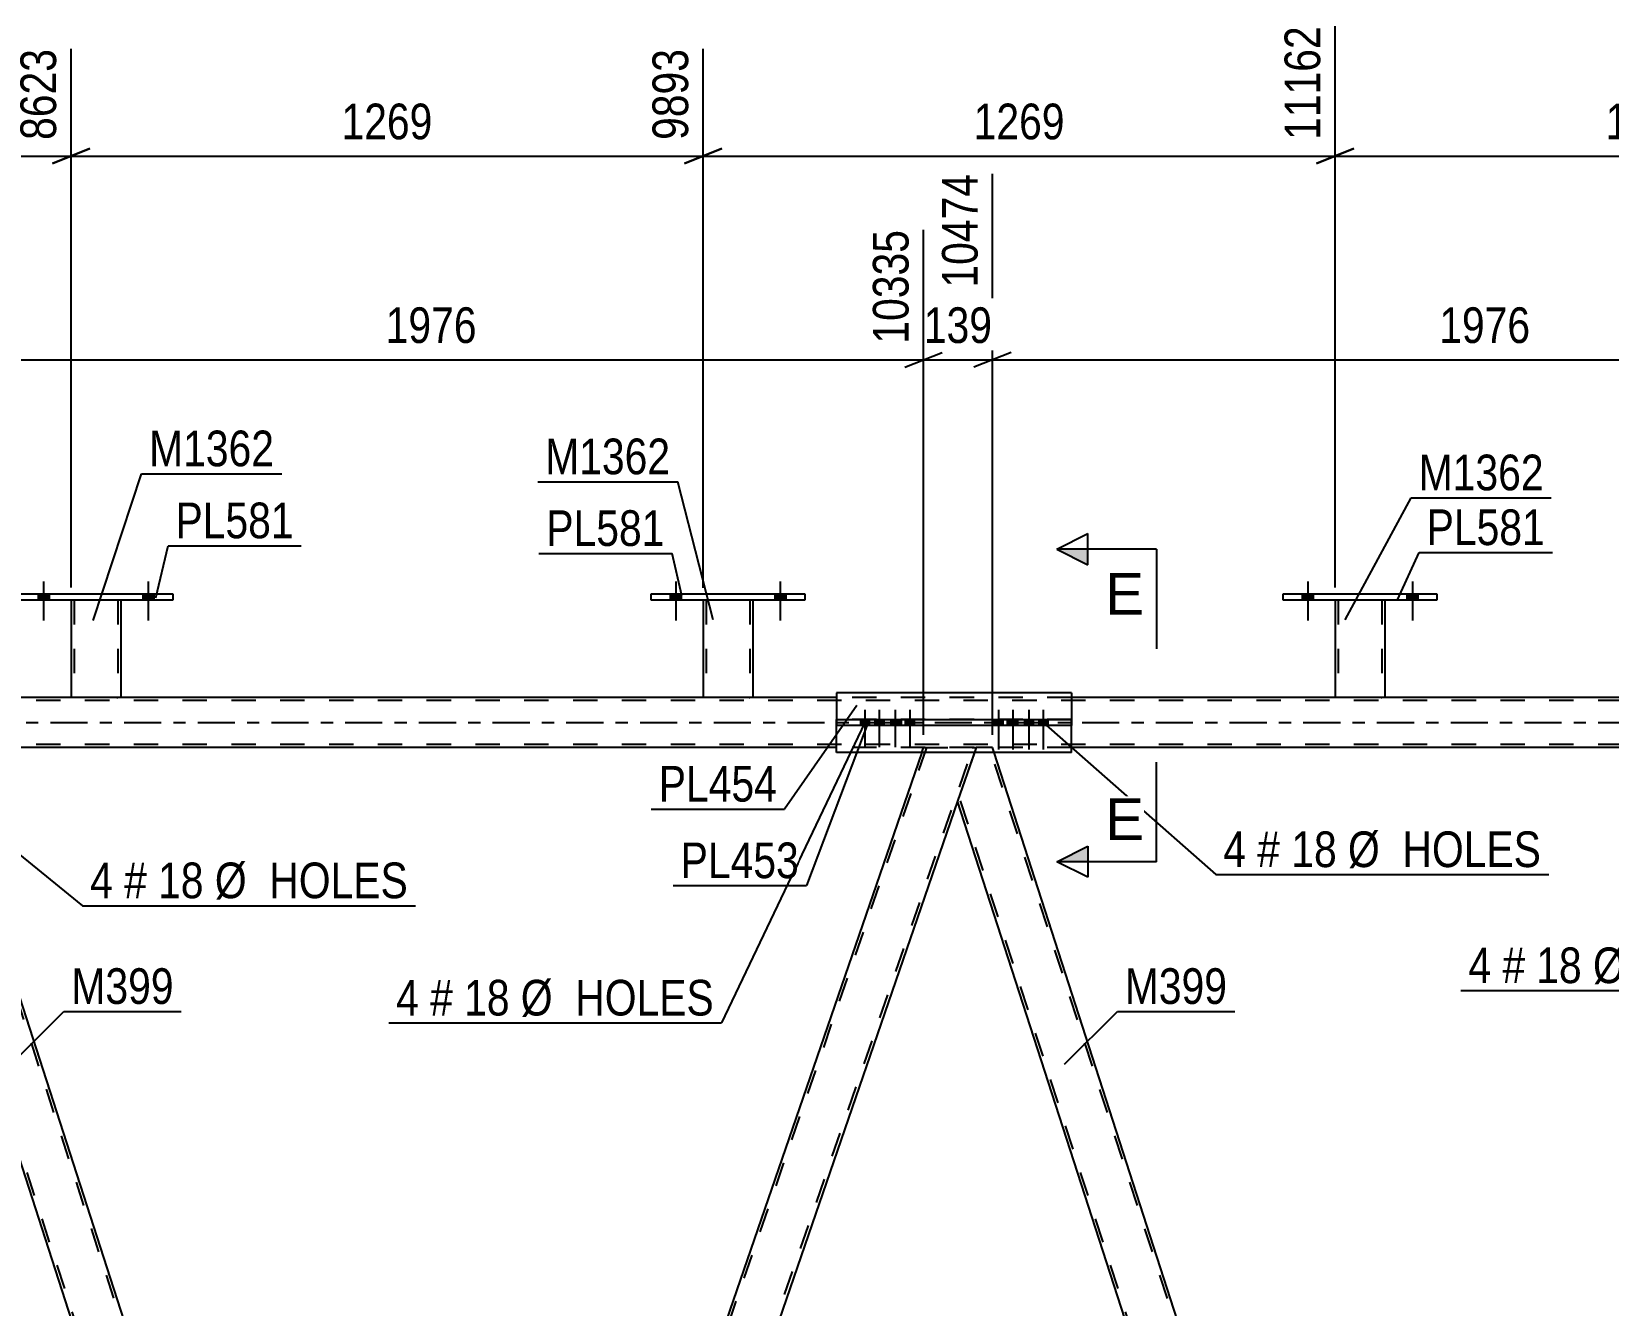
# Model space of a CAD drawing. Header units: millimetres. Extents: x -110 to 731, y -430 to 164.
# Drawn here: x 305.4 to 432, y -46.8 to 55.5 of the extents above; entities that cross this region are included whole.
import ezdxf

# ---------------------------------------------------------------- set-up
doc = ezdxf.new("R2010")
doc.units = ezdxf.units.MM
doc.linetypes.add('DXK_LINE_DOT2', pattern=[3.9198, 1.9599, -1.9599])
doc.linetypes.add('DXK_LINE_DOT3', pattern=[5.9187, 2.979, -0.9799, 0.9799, -0.9799])
doc.styles.add('Arial', font='ARIAL.TTF', dxfattribs={"height": 0.2})
doc.styles.add('Arial Narrow', font='ARIALN.TTF', dxfattribs={"height": 0.2})

# ---------------------------------------------------------------- blocks, each defined once
blk = doc.blocks.new('Part-570343290-41625 - 41617')
at = {"color": 7, "linetype": 'DXK_LINE_DOT2'}
for p, q in [((377.28, -2), (335.36, -123.78)), ((339.08, -123.78), (381.01, -2)), ((376.89, -2.41), (377.03, -2)), ((377.03, -2), (381.26, -2)), ((381.26, -2), (379.77, -6.32)), ((336.25, -120.47), (335.1, -123.78)), ((339.33, -123.78), (335.1, -123.78)), ((339.47, -123.38), (339.33, -123.78))]:
    blk.add_line(p, q, dxfattribs=at)
at = {"color": 2, "linetype": 'Continuous'}
for p, q in [((376.89, -2.41), (336.25, -120.47)), ((379.77, -6.32), (339.47, -123.38))]:
    blk.add_line(p, q, dxfattribs=at)
blk = doc.blocks.new('Part-570343290-41626 - 41617')
at = {"color": 7, "linetype": 'DXK_LINE_DOT2'}
for p, q in [((461.89, -2), (419.97, -123.78)), ((423.69, -123.78), (465.61, -2)), ((461.5, -2.41), (461.64, -2)), ((461.64, -2), (465.87, -2)), ((465.87, -2), (464.38, -6.32)), ((420.85, -120.47), (419.71, -123.78)), ((423.94, -123.78), (419.71, -123.78)), ((424.08, -123.38), (423.94, -123.78))]:
    blk.add_line(p, q, dxfattribs=at)
at = {"color": 2, "linetype": 'Continuous'}
for p, q in [((461.5, -2.41), (420.85, -120.47)), ((464.38, -6.32), (424.08, -123.38))]:
    blk.add_line(p, q, dxfattribs=at)
blk = doc.blocks.new('Part-570343290-41631 - 41617')
at = {"color": 7, "linetype": 'DXK_LINE_DOT2'}
for p, q in [((680.11, 1.76), (-36.37, 1.76)), ((388.93, 2), (370.04, 2)), ((680.11, -1.76), (-36.37, -1.76)), ((388.93, -2), (370.04, -2))]:
    blk.add_line(p, q, dxfattribs=at)
at = {"color": 2, "linetype": 'Continuous'}
for p, q in [((370.04, 2), (304.32, 2)), ((454.65, 2), (388.93, 2)), ((370.04, -2), (304.32, -2)), ((454.65, -2), (388.93, -2))]:
    blk.add_line(p, q, dxfattribs=at)
at = {"color": 7, "linetype": 'DXK_LINE_DOT3'}
blk.add_line((-36.37, 0), (680.11, 0), dxfattribs=at)
blk = doc.blocks.new('Bolt-570343290-41780 - 41617')
at = {"linetype": 'Continuous'}
for points in [[(305.93, 9.84), (306.81, 9.84), (306.81, 10.32), (305.93, 10.32)], [(314.33, 9.84), (315.21, 9.84), (315.21, 10.32), (314.33, 10.32)]]:
    blk.add_hatch(color=1, dxfattribs=at).paths.add_polyline_path(points)
at = {"color": 1, "linetype": 'Continuous'}
for p, q in [((305.93, 10.32), (305.93, 9.84)), ((306.37, 11.32), (306.37, 8.2)), ((306.81, 10.32), (306.81, 9.84)), ((314.33, 10.32), (314.33, 9.84)), ((314.77, 11.32), (314.77, 8.2)), ((315.21, 10.32), (315.21, 9.84))]:
    blk.add_line(p, q, dxfattribs=at)
blk = doc.blocks.new('Bolt-570343290-41804 - 41617')
at = {"linetype": 'Continuous'}
for points in [[(372.68, 0.23), (371.96, 0.23), (371.96, -0.25), (372.68, -0.25)], [(373.84, 0.23), (373.12, 0.23), (373.12, -0.25), (373.84, -0.25)], [(375.12, 0.23), (374.4, 0.23), (374.4, -0.25), (375.12, -0.25)], [(376.29, 0.23), (375.57, 0.23), (375.57, -0.25), (376.29, -0.25)]]:
    blk.add_hatch(color=1, dxfattribs=at).paths.add_polyline_path(points)
at = {"color": 1, "linetype": 'Continuous'}
for p, q in [((371.96, 0.23), (371.96, -0.25)), ((372.32, 1.03), (372.32, -1.97)), ((372.68, 0.23), (372.68, -0.25)), ((373.12, 0.23), (373.12, -0.25)), ((373.48, 1.03), (373.48, -1.97)), ((373.84, 0.23), (373.84, -0.25)), ((374.4, 0.23), (374.4, -0.25)), ((374.76, 1.03), (374.76, -1.97)), ((375.12, 0.23), (375.12, -0.25)), ((375.57, 0.23), (375.57, -0.25)), ((375.93, 1.03), (375.93, -1.97)), ((376.29, 0.23), (376.29, -0.25))]:
    blk.add_line(p, q, dxfattribs=at)
blk = doc.blocks.new('Part-570343290-41679 - 41617')
at = {"color": 2, "linetype": 'Continuous'}
for p, q in [((370.04, 2.39), (370.04, 0.23)), ((388.93, 2.39), (370.04, 2.39)), ((388.93, 2.39), (388.93, 0.23)), ((370.04, -2.41), (370.04, -0.25)), ((388.93, -2.41), (388.93, -0.25)), ((388.93, -2.41), (370.04, -2.41))]:
    blk.add_line(p, q, dxfattribs=at)
at = {"color": 7, "linetype": 'DXK_LINE_DOT2'}
for p, q in [((370.04, 0.23), (370.04, -0.25)), ((388.93, 0.23), (388.93, -0.25))]:
    blk.add_line(p, q, dxfattribs=at)
blk = doc.blocks.new('Part-570343290-41716 - 41617')
at = {"color": 2, "linetype": 'Continuous'}
for p, q in [((308.57, 9.84), (308.57, 2)), ((312.57, 9.84), (312.57, 2)), ((312.53, 2), (308.57, 2)), ((312.57, 2), (312.53, 2))]:
    blk.add_line(p, q, dxfattribs=at)
at = {"color": 7, "linetype": 'DXK_LINE_DOT2'}
for p, q in [((308.57, 9.84), (312.57, 9.84)), ((308.57, 9.84), (308.57, 9.84)), ((308.57, 9.84), (308.57, 9.84)), ((308.81, 9.84), (308.81, 2)), ((312.33, 9.84), (312.33, 2)), ((312.57, 9.84), (312.57, 9.84)), ((312.57, 9.84), (312.57, 9.84)), ((312.26, 2), (312.27, 2)), ((312.27, 2), (312.31, 2)), ((312.31, 2), (312.33, 2)), ((312.57, 2), (312.57, 2))]:
    blk.add_line(p, q, dxfattribs=at)
blk = doc.blocks.new('Part-570343290-41717 - 41617')
at = {"color": 2, "linetype": 'Continuous'}
for p, q in [((304.37, 10.32), (304.37, 9.84)), ((316.77, 10.32), (304.37, 10.32)), ((316.77, 9.84), (316.77, 10.32)), ((304.37, 9.84), (316.77, 9.84))]:
    blk.add_line(p, q, dxfattribs=at)
blk = doc.blocks.new('Part-570343290-41718 - 41617')
at = {"color": 2, "linetype": 'Continuous'}
for p, q in [((359.33, 9.84), (359.33, 2)), ((363.33, 9.84), (363.33, 2)), ((363.29, 2), (359.33, 2)), ((363.33, 2), (363.29, 2))]:
    blk.add_line(p, q, dxfattribs=at)
at = {"color": 7, "linetype": 'DXK_LINE_DOT2'}
for p, q in [((359.33, 9.84), (363.33, 9.84)), ((359.33, 9.84), (359.33, 9.84)), ((359.33, 9.84), (359.33, 9.84)), ((359.57, 9.84), (359.57, 2)), ((363.09, 9.84), (363.09, 2)), ((363.33, 9.84), (363.33, 9.84)), ((363.33, 9.84), (363.33, 9.84)), ((363.02, 2), (363.03, 2)), ((363.03, 2), (363.07, 2)), ((363.07, 2), (363.09, 2)), ((363.33, 2), (363.33, 2))]:
    blk.add_line(p, q, dxfattribs=at)
blk = doc.blocks.new('Part-570343290-41719 - 41617')
at = {"color": 2, "linetype": 'Continuous'}
for p, q in [((355.13, 10.32), (355.13, 9.84)), ((367.53, 10.32), (355.13, 10.32)), ((367.53, 9.84), (367.53, 10.32)), ((355.13, 9.84), (367.53, 9.84))]:
    blk.add_line(p, q, dxfattribs=at)
blk = doc.blocks.new('Part-570343290-41720 - 41617')
at = {"color": 2, "linetype": 'Continuous'}
for p, q in [((410.09, 9.84), (410.09, 2)), ((414.09, 9.84), (414.09, 2)), ((414.06, 2), (410.09, 2)), ((414.09, 2), (414.06, 2))]:
    blk.add_line(p, q, dxfattribs=at)
at = {"color": 7, "linetype": 'DXK_LINE_DOT2'}
for p, q in [((410.09, 9.84), (414.09, 9.84)), ((410.09, 9.84), (410.09, 9.84)), ((410.09, 9.84), (410.09, 9.84)), ((410.33, 9.84), (410.33, 2)), ((413.85, 9.84), (413.85, 2)), ((414.09, 9.84), (414.09, 9.84)), ((414.09, 9.84), (414.09, 9.84)), ((413.78, 2), (413.8, 2)), ((413.8, 2), (413.83, 2)), ((413.83, 2), (413.85, 2)), ((414.09, 2), (414.09, 2))]:
    blk.add_line(p, q, dxfattribs=at)
blk = doc.blocks.new('Part-570343290-41721 - 41617')
at = {"color": 2, "linetype": 'Continuous'}
for p, q in [((405.89, 10.32), (405.89, 9.84)), ((418.29, 10.32), (405.89, 10.32)), ((418.29, 9.84), (418.29, 10.32)), ((405.89, 9.84), (418.29, 9.84))]:
    blk.add_line(p, q, dxfattribs=at)
blk = doc.blocks.new('Part-570343290-41732 - 41617')
at = {"color": 2, "linetype": 'Continuous'}
for p, q in [((296.51, -2.41), (295.16, -6.32)), ((336.25, -120.47), (298.1, -2.41)), ((332.98, -123.38), (295.16, -6.32)), ((336.08, -120.93), (335.24, -123.38)), ((336.25, -120.47), (336.08, -120.93))]:
    blk.add_line(p, q, dxfattribs=at)
at = {"color": 7, "linetype": 'DXK_LINE_DOT2'}
for p, q in [((296.65, -2), (296.51, -2.41)), ((297.97, -2), (296.65, -2)), ((336.11, -120.84), (297.72, -2)), ((298.1, -2.41), (297.97, -2)), ((333.37, -123.78), (295.29, -5.94)), ((336.08, -120.93), (336.23, -120.52)), ((333.11, -123.78), (332.98, -123.38)), ((335.1, -123.78), (333.11, -123.78)), ((335.24, -123.38), (335.1, -123.78))]:
    blk.add_line(p, q, dxfattribs=at)
blk = doc.blocks.new('Part-570343290-41733 - 41617')
at = {"color": 2, "linetype": 'Continuous'}
for p, q in [((381.12, -2.41), (379.77, -6.32)), ((420.85, -120.47), (382.71, -2.41)), ((417.59, -123.38), (379.77, -6.32)), ((420.69, -120.93), (419.85, -123.38)), ((420.85, -120.47), (420.69, -120.93))]:
    blk.add_line(p, q, dxfattribs=at)
at = {"color": 7, "linetype": 'DXK_LINE_DOT2'}
for p, q in [((381.26, -2), (381.12, -2.41)), ((382.58, -2), (381.26, -2)), ((420.72, -120.85), (382.33, -2)), ((382.71, -2.41), (382.58, -2)), ((417.97, -123.78), (379.9, -5.95)), ((420.69, -120.93), (420.83, -120.53)), ((417.72, -123.78), (417.59, -123.38)), ((419.71, -123.78), (417.72, -123.78)), ((419.85, -123.38), (419.71, -123.78))]:
    blk.add_line(p, q, dxfattribs=at)
blk = doc.blocks.new('Part-570343290-41749 - 41617')
at = {"color": 2, "linetype": 'Continuous'}
for p, q in [((370.04, 0.23), (370.04, 0.23)), ((370.04, 0.23), (375.23, 0.23)), ((370.04, -0.25), (370.04, 0.23)), ((375.23, 0.23), (383.74, 0.23)), ((375.23, 0.23), (375.23, -0.25)), ((383.74, 0.23), (388.93, 0.23)), ((383.74, 0.23), (383.74, -0.25)), ((388.93, 0.23), (388.93, 0.23)), ((388.93, -0.25), (388.93, 0.23)), ((375.23, -0.25), (370.04, -0.25)), ((388.93, -0.25), (375.23, -0.25)), ((383.74, -0.25), (375.23, -0.25)), ((388.93, -0.25), (383.74, -0.25))]:
    blk.add_line(p, q, dxfattribs=at)
at = {"color": 7, "linetype": 'DXK_LINE_DOT2'}
for p, q in [((388.93, 0.23), (370.04, 0.23)), ((370.04, -0.25), (370.04, -0.25)), ((375.23, -0.25), (370.04, -0.25)), ((388.93, -0.25), (388.93, -0.25))]:
    blk.add_line(p, q, dxfattribs=at)
blk = doc.blocks.new('Bolt-570343290-41781 - 41617')
at = {"linetype": 'Continuous'}
for points in [[(305.93, 9.84), (306.81, 9.84), (306.81, 10.32), (305.93, 10.32)], [(314.33, 9.84), (315.21, 9.84), (315.21, 10.32), (314.33, 10.32)]]:
    blk.add_hatch(color=1, dxfattribs=at).paths.add_polyline_path(points)
at = {"color": 1, "linetype": 'Continuous'}
for p, q in [((305.93, 10.32), (305.93, 9.84)), ((306.37, 11.32), (306.37, 8.2)), ((306.81, 10.32), (306.81, 9.84)), ((314.33, 10.32), (314.33, 9.84)), ((314.77, 11.32), (314.77, 8.2)), ((315.21, 10.32), (315.21, 9.84))]:
    blk.add_line(p, q, dxfattribs=at)
blk = doc.blocks.new('Bolt-570343290-41782 - 41617')
at = {"linetype": 'Continuous'}
for points in [[(356.69, 9.84), (357.57, 9.84), (357.57, 10.32), (356.69, 10.32)], [(365.09, 9.84), (365.97, 9.84), (365.97, 10.32), (365.09, 10.32)]]:
    blk.add_hatch(color=1, dxfattribs=at).paths.add_polyline_path(points)
at = {"color": 1, "linetype": 'Continuous'}
for p, q in [((356.69, 10.32), (356.69, 9.84)), ((357.13, 11.32), (357.13, 8.2)), ((357.57, 10.32), (357.57, 9.84)), ((365.09, 10.32), (365.09, 9.84)), ((365.53, 11.32), (365.53, 8.2)), ((365.97, 10.32), (365.97, 9.84))]:
    blk.add_line(p, q, dxfattribs=at)
blk = doc.blocks.new('Bolt-570343290-41783 - 41617')
at = {"linetype": 'Continuous'}
for points in [[(356.69, 9.84), (357.57, 9.84), (357.57, 10.32), (356.69, 10.32)], [(365.09, 9.84), (365.97, 9.84), (365.97, 10.32), (365.09, 10.32)]]:
    blk.add_hatch(color=1, dxfattribs=at).paths.add_polyline_path(points)
at = {"color": 1, "linetype": 'Continuous'}
for p, q in [((356.69, 10.32), (356.69, 9.84)), ((357.13, 11.32), (357.13, 8.2)), ((357.57, 10.32), (357.57, 9.84)), ((365.09, 10.32), (365.09, 9.84)), ((365.53, 11.32), (365.53, 8.2)), ((365.97, 10.32), (365.97, 9.84))]:
    blk.add_line(p, q, dxfattribs=at)
blk = doc.blocks.new('Bolt-570343290-41784 - 41617')
at = {"linetype": 'Continuous'}
for points in [[(407.45, 9.84), (408.33, 9.84), (408.33, 10.32), (407.45, 10.32)], [(415.85, 9.84), (416.73, 9.84), (416.73, 10.32), (415.85, 10.32)]]:
    blk.add_hatch(color=1, dxfattribs=at).paths.add_polyline_path(points)
at = {"color": 1, "linetype": 'Continuous'}
for p, q in [((407.45, 10.32), (407.45, 9.84)), ((407.89, 11.32), (407.89, 8.2)), ((408.33, 10.32), (408.33, 9.84)), ((415.85, 10.32), (415.85, 9.84)), ((416.29, 11.32), (416.29, 8.2)), ((416.73, 10.32), (416.73, 9.84))]:
    blk.add_line(p, q, dxfattribs=at)
blk = doc.blocks.new('Bolt-570343290-41785 - 41617')
at = {"linetype": 'Continuous'}
for points in [[(407.45, 9.84), (408.33, 9.84), (408.33, 10.32), (407.45, 10.32)], [(415.85, 9.84), (416.73, 9.84), (416.73, 10.32), (415.85, 10.32)]]:
    blk.add_hatch(color=1, dxfattribs=at).paths.add_polyline_path(points)
at = {"color": 1, "linetype": 'Continuous'}
for p, q in [((407.45, 10.32), (407.45, 9.84)), ((407.89, 11.32), (407.89, 8.2)), ((408.33, 10.32), (408.33, 9.84)), ((415.85, 10.32), (415.85, 9.84)), ((416.29, 11.32), (416.29, 8.2)), ((416.73, 10.32), (416.73, 9.84))]:
    blk.add_line(p, q, dxfattribs=at)
blk = doc.blocks.new('Bolt-570343290-41805 - 41617')
at = {"linetype": 'Continuous'}
for points in [[(383.41, 0.23), (382.69, 0.23), (382.69, -0.25), (383.41, -0.25)], [(384.57, 0.23), (383.85, 0.23), (383.85, -0.25), (384.57, -0.25)], [(385.85, 0.23), (385.13, 0.23), (385.13, -0.25), (385.85, -0.25)], [(387.01, 0.23), (386.29, 0.23), (386.29, -0.25), (387.01, -0.25)]]:
    blk.add_hatch(color=1, dxfattribs=at).paths.add_polyline_path(points)
at = {"color": 1, "linetype": 'Continuous'}
for p, q in [((382.69, 0.23), (382.69, -0.25)), ((383.05, 1.03), (383.05, -2.17)), ((383.41, 0.23), (383.41, -0.25)), ((383.85, 0.23), (383.85, -0.25)), ((384.21, 1.03), (384.21, -2.17)), ((384.57, 0.23), (384.57, -0.25)), ((385.13, 0.23), (385.13, -0.25)), ((385.49, 1.03), (385.49, -2.17)), ((385.85, 0.23), (385.85, -0.25)), ((386.29, 0.23), (386.29, -0.25)), ((386.65, 1.03), (386.65, -2.17)), ((387.01, 0.23), (387.01, -0.25))]:
    blk.add_line(p, q, dxfattribs=at)
blk = doc.blocks.new('StraightDimension-570343290-65578 - 41617')
at = {"color": 7, "linetype": 'Continuous'}
for p, q in [((308.57, 10.84), (308.57, 54.1)), ((359.33, 10.83), (359.33, 54.1)), ((310.07, 46.09), (307.07, 44.89)), ((357.83, 44.89), (360.83, 46.09)), ((308.57, 45.49), (359.33, 45.49))]:
    blk.add_line(p, q, dxfattribs=at)
at = {"color": 0}
blk.add_wipeout([(338.21, 46.24), (338.21, 50.44), (329.69, 50.44), (329.69, 46.24)], dxfattribs=at)
at = {"color": 3, "style": 'Arial Narrow'}
blk.add_text('1269', height=2.863, dxfattribs=at).set_placement((330.29, 46.84))
at = {"color": 0, "linetype": 'Continuous'}
blk.add_wipeout([(358.73, 54.7), (354.53, 54.7), (354.53, 46.19), (358.73, 46.19)], dxfattribs=at)
at = {"color": 3, "linetype": 'Continuous', "style": 'Arial Narrow'}
blk.add_text('9893', height=2.863, rotation=90.0002, dxfattribs=at).set_placement((358.13, 46.79))
blk = doc.blocks.new('StraightDimension-570343290-68313 - 41617')
at = {"color": 7, "linetype": 'Continuous'}
for p, q in [((382.58, -1), (382.58, 44.07)), ((461.64, -1), (461.64, 39.57)), ((384.08, 29.73), (381.08, 28.53)), ((382.58, 29.13), (461.64, 29.13)), ((460.14, 28.53), (463.14, 29.73))]:
    blk.add_line(p, q, dxfattribs=at)
at = {"color": 0}
blk.add_wipeout([(426.36, 29.88), (426.36, 34.08), (417.85, 34.08), (417.85, 29.88)], dxfattribs=at)
at = {"color": 3, "style": 'Arial Narrow'}
blk.add_text('1976', height=2.863, dxfattribs=at).set_placement((418.45, 30.48))
at = {"color": 0, "linetype": 'Continuous'}
blk.add_wipeout([(461.04, 40.17), (456.84, 40.17), (456.84, 29.83), (461.04, 29.83)], dxfattribs=at)
at = {"color": 3, "linetype": 'Continuous', "style": 'Arial Narrow'}
blk.add_text('12450', height=2.863, rotation=90.0002, dxfattribs=at).set_placement((460.44, 30.43))
blk = doc.blocks.new('StraightDimension-570343290-68314 - 41617')
at = {"color": 7, "linetype": 'Continuous'}
for p, q in [((382.58, -1), (382.58, 44.07)), ((377.03, -1), (377.03, 39.57)), ((375.53, 28.53), (378.53, 29.73)), ((377.03, 29.13), (382.58, 29.13)), ((384.08, 29.73), (381.08, 28.53))]:
    blk.add_line(p, q, dxfattribs=at)
at = {"color": 0}
blk.add_wipeout([(383.15, 29.88), (383.15, 34.08), (376.46, 34.08), (376.46, 29.88)], dxfattribs=at)
at = {"color": 3, "style": 'Arial Narrow'}
blk.add_text('139', height=2.863, dxfattribs=at).set_placement((377.06, 30.48))
at = {"color": 0, "linetype": 'Continuous'}
blk.add_wipeout([(381.98, 44.67), (377.78, 44.67), (377.78, 34.33), (381.98, 34.33)], dxfattribs=at)
at = {"color": 3, "linetype": 'Continuous', "style": 'Arial Narrow'}
blk.add_text('10474', height=2.863, rotation=90.0002, dxfattribs=at).set_placement((381.38, 34.93))
blk = doc.blocks.new('StraightDimension-570343290-65576 - 41617')
at = {"color": 7, "linetype": 'Continuous'}
for p, q in [((410.09, 10.84), (410.09, 55.93)), ((460.86, 10.83), (460.86, 55.93)), ((411.59, 46.09), (408.59, 44.89)), ((459.36, 44.89), (462.36, 46.09)), ((410.09, 45.49), (460.86, 45.49))]:
    blk.add_line(p, q, dxfattribs=at)
at = {"color": 0}
blk.add_wipeout([(439.73, 46.24), (439.73, 50.44), (431.22, 50.44), (431.22, 46.24)], dxfattribs=at)
at = {"color": 3, "style": 'Arial Narrow'}
blk.add_text('1269', height=2.863, dxfattribs=at).set_placement((431.82, 46.84))
at = {"color": 0, "linetype": 'Continuous'}
blk.add_wipeout([(460.26, 56.53), (456.06, 56.53), (456.06, 46.19), (460.26, 46.19)], dxfattribs=at)
at = {"color": 3, "linetype": 'Continuous', "style": 'Arial Narrow'}
blk.add_text('12431', height=2.863, rotation=90.0002, dxfattribs=at).set_placement((459.66, 46.79))
blk = doc.blocks.new('StraightDimension-570343290-65577 - 41617')
at = {"color": 7, "linetype": 'Continuous'}
for p, q in [((410.09, 10.84), (410.09, 55.93)), ((359.33, 10.83), (359.33, 54.1)), ((360.83, 46.09), (357.83, 44.89)), ((408.59, 44.89), (411.59, 46.09)), ((359.33, 45.49), (410.09, 45.49))]:
    blk.add_line(p, q, dxfattribs=at)
at = {"color": 0}
blk.add_wipeout([(388.97, 46.24), (388.97, 50.44), (380.46, 50.44), (380.46, 46.24)], dxfattribs=at)
at = {"color": 3, "style": 'Arial Narrow'}
blk.add_text('1269', height=2.863, dxfattribs=at).set_placement((381.06, 46.84))
at = {"color": 0, "linetype": 'Continuous'}
blk.add_wipeout([(409.49, 56.53), (405.29, 56.53), (405.29, 46.19), (409.49, 46.19)], dxfattribs=at)
at = {"color": 3, "linetype": 'Continuous', "style": 'Arial Narrow'}
blk.add_text('11162', height=2.863, rotation=90.0002, dxfattribs=at).set_placement((408.89, 46.79))
blk = doc.blocks.new('StraightDimension-570343290-65579 - 41617')
at = {"color": 7, "linetype": 'Continuous'}
for p, q in [((257.8, 10.84), (257.8, 54.1)), ((308.57, 10.84), (308.57, 54.1)), ((259.3, 46.09), (256.3, 44.89)), ((307.07, 44.89), (310.07, 46.09)), ((257.8, 45.49), (308.57, 45.49))]:
    blk.add_line(p, q, dxfattribs=at)
at = {"color": 0}
blk.add_wipeout([(287.44, 46.24), (287.44, 50.44), (278.93, 50.44), (278.93, 46.24)], dxfattribs=at)
at = {"color": 3, "style": 'Arial Narrow'}
blk.add_text('1269', height=2.863, dxfattribs=at).set_placement((279.53, 46.84))
at = {"color": 0, "linetype": 'Continuous'}
blk.add_wipeout([(307.97, 54.7), (303.77, 54.7), (303.77, 46.19), (307.97, 46.19)], dxfattribs=at)
at = {"color": 3, "linetype": 'Continuous', "style": 'Arial Narrow'}
blk.add_text('8623', height=2.863, rotation=90.0002, dxfattribs=at).set_placement((307.37, 46.79))
blk = doc.blocks.new('StraightDimension-570343290-68315 - 41617')
at = {"color": 7, "linetype": 'Continuous'}
for p, q in [((297.97, -1), (297.97, 42.24)), ((377.03, -1), (377.03, 39.57)), ((299.47, 29.73), (296.47, 28.53)), ((297.97, 29.13), (377.03, 29.13)), ((375.53, 28.53), (378.53, 29.73))]:
    blk.add_line(p, q, dxfattribs=at)
at = {"color": 0}
blk.add_wipeout([(341.76, 29.88), (341.76, 34.08), (333.24, 34.08), (333.24, 29.88)], dxfattribs=at)
at = {"color": 3, "style": 'Arial Narrow'}
blk.add_text('1976', height=2.863, dxfattribs=at).set_placement((333.84, 30.48))
at = {"color": 0, "linetype": 'Continuous'}
blk.add_wipeout([(376.43, 40.17), (372.23, 40.17), (372.23, 29.83), (376.43, 29.83)], dxfattribs=at)
at = {"color": 3, "linetype": 'Continuous', "style": 'Arial Narrow'}
blk.add_text('10335', height=2.863, rotation=90.0002, dxfattribs=at).set_placement((375.83, 30.43))
blk = doc.blocks.new('Mark-570343290-58375 - 41617')
at = {"color": 0}
blk.add_wipeout([(326.46, 14.8), (326.46, 17.8), (316.96, 17.8), (316.96, 14.8)], dxfattribs=at)
blk.add_wipeout([(326.46, 14.8), (326.46, 17.8), (316.96, 17.8), (316.96, 14.8)], dxfattribs=at)
at = {"color": 30, "linetype": 'Continuous'}
for p, q in [((315.37, 10.02), (316.36, 14.2)), ((316.36, 14.2), (327.06, 14.2))]:
    blk.add_line(p, q, dxfattribs=at)
at = {"color": 3, "style": 'Arial Narrow'}
blk.add_text('PL581', height=2.863, dxfattribs=at).set_placement((316.96, 14.8))
blk = doc.blocks.new('Mark-570343290-58183 - 41617')
at = {"color": 0}
blk.add_wipeout([(365.27, -6.35), (365.27, -3.35), (355.77, -3.35), (355.77, -6.35)], dxfattribs=at)
blk.add_wipeout([(365.27, -6.35), (365.27, -3.35), (355.77, -3.35), (355.77, -6.35)], dxfattribs=at)
at = {"color": 30, "linetype": 'Continuous'}
for p in [(371.69, 1.38), (355.17, -6.95)]:
    blk.add_line(p, (365.87, -6.95), dxfattribs=at)
at = {"color": 3, "style": 'Arial Narrow'}
blk.add_text('PL454', height=2.863, dxfattribs=at).set_placement((355.77, -6.35))
blk = doc.blocks.new('Mark-570343290-57651 - 41617')
at = {"color": 0}
blk.add_wipeout([(401.43, -22.6), (401.43, -19.6), (393.2, -19.6), (393.2, -22.6)], dxfattribs=at)
blk.add_wipeout([(401.43, -22.6), (401.43, -19.6), (393.2, -19.6), (393.2, -22.6)], dxfattribs=at)
at = {"color": 30, "linetype": 'Continuous'}
for p, q in [((388.36, -27.44), (392.6, -23.2)), ((392.6, -23.2), (402.03, -23.2))]:
    blk.add_line(p, q, dxfattribs=at)
at = {"color": 3, "style": 'Arial Narrow'}
blk.add_text('M399', height=2.863, dxfattribs=at).set_placement((393.2, -22.6))
blk = doc.blocks.new('Mark-570343290-58372 - 41617')
at = {"color": 0}
blk.add_wipeout([(324.89, 20.58), (324.89, 23.58), (314.84, 23.58), (314.84, 20.58)], dxfattribs=at)
blk.add_wipeout([(324.89, 20.58), (324.89, 23.58), (314.84, 23.58), (314.84, 20.58)], dxfattribs=at)
at = {"color": 30, "linetype": 'Continuous'}
for p, q in [((310.36, 8.2), (314.24, 19.98)), ((314.24, 19.98), (325.49, 19.98))]:
    blk.add_line(p, q, dxfattribs=at)
at = {"color": 3, "style": 'Arial Narrow'}
blk.add_text('M1362', height=2.863, dxfattribs=at).set_placement((314.84, 20.58))
blk = doc.blocks.new('Mark-570343290-57648 - 41617')
at = {"color": 0}
blk.add_wipeout([(316.82, -22.6), (316.82, -19.6), (308.6, -19.6), (308.6, -22.6)], dxfattribs=at)
blk.add_wipeout([(316.82, -22.6), (316.82, -19.6), (308.6, -19.6), (308.6, -22.6)], dxfattribs=at)
at = {"color": 30, "linetype": 'Continuous'}
for p, q in [((303.75, -27.44), (308, -23.2)), ((308, -23.2), (317.42, -23.2))]:
    blk.add_line(p, q, dxfattribs=at)
at = {"color": 3, "style": 'Arial Narrow'}
blk.add_text('M399', height=2.863, dxfattribs=at).set_placement((308.6, -22.6))
blk = doc.blocks.new('Mark-570343290-58186 - 41617')
at = {"color": 0}
blk.add_wipeout([(367.03, -12.5), (367.03, -9.5), (357.53, -9.5), (357.53, -12.5)], dxfattribs=at)
blk.add_wipeout([(367.03, -12.5), (367.03, -9.5), (357.53, -9.5), (357.53, -12.5)], dxfattribs=at)
at = {"color": 30, "linetype": 'Continuous'}
for p in [(372.65, 0.15), (356.93, -13.1)]:
    blk.add_line(p, (367.63, -13.1), dxfattribs=at)
at = {"color": 3, "style": 'Arial Narrow'}
blk.add_text('PL453', height=2.863, dxfattribs=at).set_placement((357.53, -12.5))
blk = doc.blocks.new('Mark-570343290-58387 - 41617')
at = {"color": 0}
blk.add_wipeout([(426.94, 14.25), (426.94, 17.25), (417.44, 17.25), (417.44, 14.25)], dxfattribs=at)
blk.add_wipeout([(426.94, 14.25), (426.94, 17.25), (417.44, 17.25), (417.44, 14.25)], dxfattribs=at)
at = {"color": 30, "linetype": 'Continuous'}
for p, q in [((415.11, 9.84), (416.84, 13.65)), ((416.84, 13.65), (427.54, 13.65))]:
    blk.add_line(p, q, dxfattribs=at)
at = {"color": 3, "style": 'Arial Narrow'}
blk.add_text('PL581', height=2.863, dxfattribs=at).set_placement((417.44, 14.25))
blk = doc.blocks.new('Mark-570343290-58381 - 41617')
at = {"color": 0}
blk.add_wipeout([(356.25, 14.18), (356.25, 17.18), (346.74, 17.18), (346.74, 14.18)], dxfattribs=at)
blk.add_wipeout([(356.25, 14.18), (356.25, 17.18), (346.74, 17.18), (346.74, 14.18)], dxfattribs=at)
at = {"color": 30, "linetype": 'Continuous'}
for p in [(346.14, 13.58), (357.62, 10.21)]:
    blk.add_line(p, (356.85, 13.58), dxfattribs=at)
at = {"color": 3, "style": 'Arial Narrow'}
blk.add_text('PL581', height=2.863, dxfattribs=at).set_placement((346.74, 14.18))
blk = doc.blocks.new('Mark-570343290-88263 - 41617')
at = {"color": 0}
for points in [[(402.94, -11.61), (402.94, -8.61), (401.11, -8.61), (401.11, -11.61)], [(405.67, -11.61), (405.67, -8.61), (403.84, -8.61), (403.84, -11.61)], [(410.22, -11.61), (410.22, -8.61), (406.57, -8.61), (406.57, -11.61)], [(426.65, -11.61), (426.65, -8.61), (411.12, -8.61), (411.12, -11.61)]]:
    blk.add_wipeout(points, dxfattribs=at)
for points in [[(402.94, -11.61), (402.94, -8.61), (401.11, -8.61), (401.11, -11.61)], [(405.67, -11.61), (405.67, -8.61), (403.84, -8.61), (403.84, -11.61)], [(410.22, -11.61), (410.22, -8.61), (406.57, -8.61), (406.57, -11.61)], [(426.65, -11.61), (426.65, -8.61), (411.12, -8.61), (411.12, -11.61)]]:
    blk.add_wipeout(points, dxfattribs=at)
at = {"color": 7, "linetype": 'Continuous'}
for p, q in [((386.65, -0.01), (400.51, -12.21)), ((400.51, -12.21), (427.25, -12.21))]:
    blk.add_line(p, q, dxfattribs=at)
at = {"color": 3, "style": 'Arial Narrow'}
for s, height, p in [('4', 2.86, (401.11, -11.61)), ('#', 2.86, (403.84, -11.61)), ('18', 2.863, (406.57, -11.61)), ('Ø  HOLES', 2.863, (411.12, -11.61))]:
    blk.add_text(s, height=height, dxfattribs=at).set_placement(p)
blk = doc.blocks.new('Mark-570343290-58378 - 41617')
at = {"color": 0}
blk.add_wipeout([(356.7, 19.94), (356.7, 22.94), (346.65, 22.94), (346.65, 19.94)], dxfattribs=at)
blk.add_wipeout([(356.7, 19.94), (356.7, 22.94), (346.65, 22.94), (346.65, 19.94)], dxfattribs=at)
at = {"color": 30, "linetype": 'Continuous'}
for p in [(346.05, 19.34), (360.14, 8.26)]:
    blk.add_line(p, (357.3, 19.34), dxfattribs=at)
at = {"color": 3, "style": 'Arial Narrow'}
blk.add_text('M1362', height=2.863, dxfattribs=at).set_placement((346.65, 19.94))
blk = doc.blocks.new('Mark-570343290-58384 - 41617')
at = {"color": 0}
blk.add_wipeout([(426.85, 18.65), (426.85, 21.65), (416.8, 21.65), (416.8, 18.65)], dxfattribs=at)
blk.add_wipeout([(426.85, 18.65), (426.85, 21.65), (416.8, 21.65), (416.8, 18.65)], dxfattribs=at)
at = {"color": 30, "linetype": 'Continuous'}
for p, q in [((410.9, 8.26), (416.2, 18.05)), ((416.2, 18.05), (427.45, 18.05))]:
    blk.add_line(p, q, dxfattribs=at)
at = {"color": 3, "style": 'Arial Narrow'}
blk.add_text('M1362', height=2.863, dxfattribs=at).set_placement((416.8, 18.65))
blk = doc.blocks.new('SectionMark-570343290-88041 - 41617')
at = {"linetype": 'Continuous'}
for points in [[(390.24, 13.92), (390.24, 12.67), (387.74, 13.92)], [(390.24, -9.93), (390.24, -11.18), (387.74, -11.18)]]:
    blk.add_hatch(color=6, dxfattribs=at).paths.add_polyline_path(points)
at = {"color": 6, "linetype": 'Continuous'}
for p, q in [((387.74, 13.92), (390.24, 15.17)), ((390.24, 12.67), (390.24, 15.17)), ((395.74, 13.92), (387.74, 13.92)), ((387.74, 13.92), (390.24, 12.67)), ((395.74, 13.92), (395.74, 5.92)), ((395.74, -11.18), (395.74, -3.18)), ((387.74, -11.18), (390.24, -9.93)), ((390.24, -9.93), (390.24, -12.43)), ((395.74, -11.18), (387.74, -11.18)), ((390.24, -12.43), (387.74, -11.18))]:
    blk.add_line(p, q, dxfattribs=at)
at = {"color": 0, "linetype": 'Continuous'}
for points in [[(394.74, 8.67), (394.74, 12.17), (391.63, 12.17), (391.63, 8.67)], [(394.74, -9.43), (394.74, -5.93), (391.63, -5.93), (391.63, -9.43)]]:
    blk.add_wipeout(points, dxfattribs=at)
at = {"color": 3, "linetype": 'Continuous', "style": 'Arial'}
for p in [(391.63, 8.67), (391.63, -9.43)]:
    blk.add_text('E', height=3.34, dxfattribs=at).set_placement(p)
blk = doc.blocks.new('Mark-570343290-88260 - 41617')
at = {"color": 0}
for points in [[(311.93, -14.11), (311.93, -11.11), (310.1, -11.11), (310.1, -14.11)], [(314.66, -14.11), (314.66, -11.11), (312.83, -11.11), (312.83, -14.11)], [(319.22, -14.11), (319.22, -11.11), (315.56, -11.11), (315.56, -14.11)], [(335.64, -14.11), (335.64, -11.11), (320.12, -11.11), (320.12, -14.11)]]:
    blk.add_wipeout(points, dxfattribs=at)
for points in [[(311.93, -14.11), (311.93, -11.11), (310.1, -11.11), (310.1, -14.11)], [(314.66, -14.11), (314.66, -11.11), (312.83, -11.11), (312.83, -14.11)], [(319.22, -14.11), (319.22, -11.11), (315.56, -11.11), (315.56, -14.11)], [(335.64, -14.11), (335.64, -11.11), (320.12, -11.11), (320.12, -14.11)]]:
    blk.add_wipeout(points, dxfattribs=at)
at = {"color": 7, "linetype": 'Continuous'}
for p, q in [((291.32, -0.01), (309.5, -14.71)), ((309.5, -14.71), (336.24, -14.71))]:
    blk.add_line(p, q, dxfattribs=at)
at = {"color": 3, "style": 'Arial Narrow'}
for s, height, p in [('4', 2.86, (310.1, -14.11)), ('#', 2.86, (312.83, -14.11)), ('18', 2.863, (315.56, -14.11)), ('Ø  HOLES', 2.863, (320.12, -14.11))]:
    blk.add_text(s, height=height, dxfattribs=at).set_placement(p)
blk = doc.blocks.new('Mark-570343290-88262 - 41617')
at = {"color": 0}
for points in [[(336.51, -23.53), (336.51, -20.53), (334.68, -20.53), (334.68, -23.53)], [(339.24, -23.53), (339.24, -20.53), (337.41, -20.53), (337.41, -23.53)], [(343.79, -23.53), (343.79, -20.53), (340.14, -20.53), (340.14, -23.53)], [(360.22, -23.53), (360.22, -20.53), (344.69, -20.53), (344.69, -23.53)]]:
    blk.add_wipeout(points, dxfattribs=at)
for points in [[(336.51, -23.53), (336.51, -20.53), (334.68, -20.53), (334.68, -23.53)], [(339.24, -23.53), (339.24, -20.53), (337.41, -20.53), (337.41, -23.53)], [(343.79, -23.53), (343.79, -20.53), (340.14, -20.53), (340.14, -23.53)], [(360.22, -23.53), (360.22, -20.53), (344.69, -20.53), (344.69, -23.53)]]:
    blk.add_wipeout(points, dxfattribs=at)
at = {"color": 7, "linetype": 'Continuous'}
for p in [(372.32, -0.01), (334.08, -24.13)]:
    blk.add_line(p, (360.82, -24.13), dxfattribs=at)
at = {"color": 3, "style": 'Arial Narrow'}
for s, height, p in [('4', 2.86, (334.68, -23.53)), ('#', 2.86, (337.41, -23.53)), ('18', 2.863, (340.14, -23.53)), ('Ø  HOLES', 2.863, (344.69, -23.53))]:
    blk.add_text(s, height=height, dxfattribs=at).set_placement(p)
blk = doc.blocks.new('Mark-570343290-88264 - 41617')
at = {"color": 0}
for points in [[(422.62, -20.93), (422.62, -17.93), (420.79, -17.93), (420.79, -20.93)], [(425.34, -20.93), (425.34, -17.93), (423.52, -17.93), (423.52, -20.93)], [(429.9, -20.93), (429.9, -17.93), (426.24, -17.93), (426.24, -20.93)], [(446.33, -20.93), (446.33, -17.93), (430.8, -17.93), (430.8, -20.93)]]:
    blk.add_wipeout(points, dxfattribs=at)
for points in [[(422.62, -20.93), (422.62, -17.93), (420.79, -17.93), (420.79, -20.93)], [(425.34, -20.93), (425.34, -17.93), (423.52, -17.93), (423.52, -20.93)], [(429.9, -20.93), (429.9, -17.93), (426.24, -17.93), (426.24, -20.93)], [(446.33, -20.93), (446.33, -17.93), (430.8, -17.93), (430.8, -20.93)]]:
    blk.add_wipeout(points, dxfattribs=at)
at = {"color": 7, "linetype": 'Continuous'}
for p in [(456.93, -0.01), (420.19, -21.53)]:
    blk.add_line(p, (446.93, -21.53), dxfattribs=at)
at = {"color": 3, "style": 'Arial Narrow'}
for s, height, p in [('4', 2.86, (420.79, -20.93)), ('#', 2.86, (423.52, -20.93)), ('18', 2.863, (426.24, -20.93)), ('Ø  HOLES', 2.863, (430.8, -20.93))]:
    blk.add_text(s, height=height, dxfattribs=at).set_placement(p)

msp = doc.modelspace()

# ---------------------------------------------------------------- block references
for name in ['Part-570343290-41717 - 41617', 'Bolt-570343290-41780 - 41617', 'Bolt-570343290-41781 - 41617', 'Part-570343290-41719 - 41617', 'Bolt-570343290-41782 - 41617', 'Bolt-570343290-41783 - 41617', 'Part-570343290-41721 - 41617', 'Bolt-570343290-41784 - 41617', 'Bolt-570343290-41785 - 41617', 'Part-570343290-41716 - 41617', 'Part-570343290-41718 - 41617', 'Part-570343290-41720 - 41617', 'Part-570343290-41631 - 41617', 'Part-570343290-41679 - 41617', 'Part-570343290-41749 - 41617', 'Bolt-570343290-41804 - 41617', 'Bolt-570343290-41805 - 41617', 'Part-570343290-41732 - 41617', 'Part-570343290-41625 - 41617', 'Part-570343290-41733 - 41617', 'Part-570343290-41626 - 41617']:
    msp.add_blockref(name, (0, 0))

# ---------------------------------------------------------------- next in the draw order: block references
for name in ['StraightDimension-570343290-65578 - 41617', 'StraightDimension-570343290-68313 - 41617', 'Mark-570343290-57648 - 41617', 'Mark-570343290-57651 - 41617']:
    msp.add_blockref(name, (0, 0))

# ---------------------------------------------------------------- next in the draw order: block references
for name in ['StraightDimension-570343290-65576 - 41617', 'StraightDimension-570343290-65579 - 41617', 'StraightDimension-570343290-68314 - 41617', 'Mark-570343290-88263 - 41617']:
    msp.add_blockref(name, (0, 0))

# ---------------------------------------------------------------- next in the draw order: block references
for name in ['StraightDimension-570343290-65577 - 41617', 'Mark-570343290-58387 - 41617', 'Mark-570343290-88264 - 41617']:
    msp.add_blockref(name, (0, 0))

# ---------------------------------------------------------------- next in the draw order: block references
for name in ['StraightDimension-570343290-68315 - 41617', 'Mark-570343290-58384 - 41617', 'SectionMark-570343290-88041 - 41617']:
    msp.add_blockref(name, (0, 0))

# ---------------------------------------------------------------- next in the draw order: block references
for name in ['Mark-570343290-58375 - 41617', 'Mark-570343290-58381 - 41617', 'Mark-570343290-58183 - 41617', 'Mark-570343290-88260 - 41617']:
    msp.add_blockref(name, (0, 0))

# ---------------------------------------------------------------- next in the draw order: block references
for name in ['Mark-570343290-58372 - 41617', 'Mark-570343290-58378 - 41617', 'Mark-570343290-58186 - 41617']:
    msp.add_blockref(name, (0, 0))

# ---------------------------------------------------------------- next in the draw order: block references
msp.add_blockref('Mark-570343290-88262 - 41617', (0, 0))

doc.saveas('drawing.dxf')
